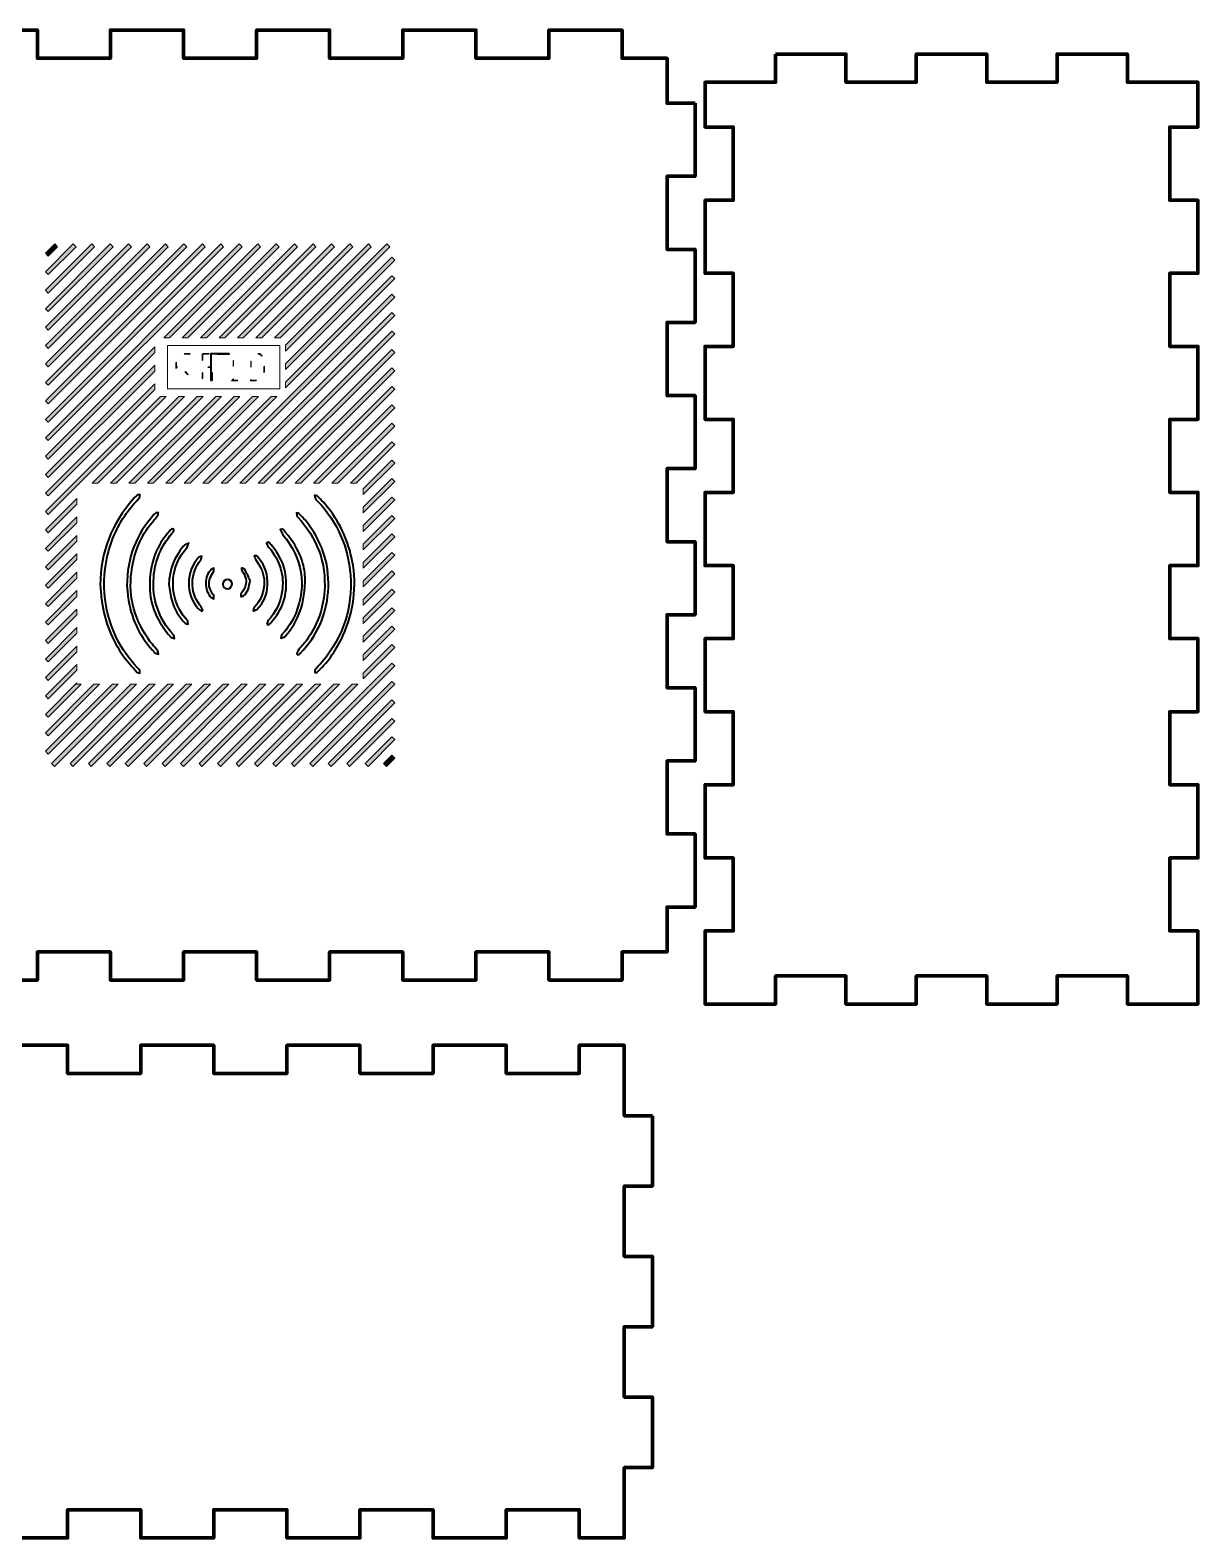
# Model space of a CAD drawing. Header units: inches. Extents: x -36 to 247, y -102 to 338.
# Drawn here: x 80.7 to 246.6, y -101.8 to 112.5 of the extents above; entities that cross this region are included whole.
import ezdxf

# ---------------------------------------------------------------- set-up
doc = ezdxf.new("R2010")
doc.units = ezdxf.units.IN
doc.header["$MEASUREMENT"] = 0
doc.layers.add('cut', color=7, linetype='Continuous')
doc.layers.add('engrave', color=7, linetype='Continuous')

# ---------------------------------------------------------------- blocks, each defined once
blk = doc.blocks.new('block 4')
at = {"layer": 'engrave'}
h = blk.add_hatch(color=7, dxfattribs=at)
h.dxf.hatch_style = 2
h.paths.add_polyline_path([(83.27, 80.37), (82.86, 80.78), (84.2, 82.12), (84.6, 81.71)])
at = {"layer": 'engrave', "lineweight": 0}
blk.add_lwpolyline([(83.27, 80.37), (82.86, 80.78), (84.2, 82.12), (84.6, 81.71), (83.27, 80.37)], dxfattribs=at)
blk = doc.blocks.new('block 5')
at = {"layer": 'engrave'}
h = blk.add_hatch(color=7, dxfattribs=at)
h.dxf.hatch_style = 2
h.paths.add_polyline_path([(83.27, 77.75), (82.86, 78.16), (86.82, 82.12), (87.23, 81.71)])
at = {"layer": 'engrave', "lineweight": 0}
blk.add_lwpolyline([(83.27, 77.75), (82.86, 78.16), (86.82, 82.12), (87.23, 81.71), (83.27, 77.75)], dxfattribs=at)
blk = doc.blocks.new('block 6')
at = {"layer": 'engrave'}
h = blk.add_hatch(color=7, dxfattribs=at)
h.dxf.hatch_style = 2
h.paths.add_polyline_path([(83.27, 75.13), (82.86, 75.53), (89.44, 82.12), (89.85, 81.71)])
at = {"layer": 'engrave', "lineweight": 0}
blk.add_lwpolyline([(83.27, 75.13), (82.86, 75.53), (89.44, 82.12), (89.85, 81.71), (83.27, 75.13)], dxfattribs=at)
blk = doc.blocks.new('block 7')
at = {"layer": 'engrave'}
h = blk.add_hatch(color=7, dxfattribs=at)
h.dxf.hatch_style = 2
h.paths.add_polyline_path([(83.27, 72.5), (82.86, 72.91), (92.06, 82.12), (92.47, 81.71)])
at = {"layer": 'engrave', "lineweight": 0}
blk.add_lwpolyline([(83.27, 72.5), (82.86, 72.91), (92.06, 82.12), (92.47, 81.71), (83.27, 72.5)], dxfattribs=at)
blk = doc.blocks.new('block 8')
at = {"layer": 'engrave'}
h = blk.add_hatch(color=7, dxfattribs=at)
h.dxf.hatch_style = 2
h.paths.add_polyline_path([(83.27, 69.88), (82.86, 70.29), (94.68, 82.12), (95.09, 81.71)])
at = {"layer": 'engrave', "lineweight": 0}
blk.add_lwpolyline([(83.27, 69.88), (82.86, 70.29), (94.68, 82.12), (95.09, 81.71), (83.27, 69.88)], dxfattribs=at)
blk = doc.blocks.new('block 9')
at = {"layer": 'engrave'}
h = blk.add_hatch(color=7, dxfattribs=at)
h.dxf.hatch_style = 2
h.paths.add_polyline_path([(83.27, 67.27), (82.86, 67.67), (97.3, 82.12), (97.71, 81.71)])
at = {"layer": 'engrave', "lineweight": 0}
blk.add_lwpolyline([(83.27, 67.27), (82.86, 67.67), (97.3, 82.12), (97.71, 81.71), (83.27, 67.27)], dxfattribs=at)
blk = doc.blocks.new('block 10')
at = {"layer": 'engrave'}
h = blk.add_hatch(color=7, dxfattribs=at)
h.dxf.hatch_style = 2
h.paths.add_polyline_path([(83.27, 64.65), (82.86, 65.05), (99.92, 82.12), (100.33, 81.71)])
at = {"layer": 'engrave', "lineweight": 0}
blk.add_lwpolyline([(83.27, 64.65), (82.86, 65.05), (99.92, 82.12), (100.33, 81.71), (83.27, 64.65)], dxfattribs=at)
blk = doc.blocks.new('block 11')
at = {"layer": 'engrave'}
h = blk.add_hatch(color=7, dxfattribs=at)
h.dxf.hatch_style = 2
h.paths.add_polyline_path([(83.27, 62.02), (82.86, 62.43), (102.55, 82.12), (102.95, 81.71)])
at = {"layer": 'engrave', "lineweight": 0}
blk.add_lwpolyline([(83.27, 62.02), (82.86, 62.43), (102.55, 82.12), (102.95, 81.71), (83.27, 62.02)], dxfattribs=at)
blk = doc.blocks.new('block 12')
at = {"layer": 'engrave'}
h = blk.add_hatch(color=7, dxfattribs=at)
h.dxf.hatch_style = 2
h.paths.add_polyline_path([(83.27, 59.4), (82.86, 59.81), (105.17, 82.12), (105.57, 81.71)])
at = {"layer": 'engrave', "lineweight": 0}
blk.add_lwpolyline([(83.27, 59.4), (82.86, 59.81), (105.17, 82.12), (105.57, 81.71), (83.27, 59.4)], dxfattribs=at)
blk = doc.blocks.new('block 13')
at = {"layer": 'engrave'}
h = blk.add_hatch(color=7, dxfattribs=at)
h.dxf.hatch_style = 2
h.paths.add_polyline_path([(83.27, 56.78), (82.86, 57.18), (107.79, 82.12), (108.19, 81.71)])
at = {"layer": 'engrave', "lineweight": 0}
blk.add_lwpolyline([(83.27, 56.78), (82.86, 57.18), (107.79, 82.12), (108.19, 81.71), (83.27, 56.78)], dxfattribs=at)
blk = doc.blocks.new('block 14')
at = {"layer": 'engrave'}
h = blk.add_hatch(color=7, dxfattribs=at)
h.dxf.hatch_style = 2
h.paths.add_polyline_path([(83.27, 54.16), (82.86, 54.57), (110.41, 82.12), (110.81, 81.71)])
at = {"layer": 'engrave', "lineweight": 0}
blk.add_lwpolyline([(83.27, 54.16), (82.86, 54.57), (110.41, 82.12), (110.81, 81.71), (83.27, 54.16)], dxfattribs=at)
blk = doc.blocks.new('block 15')
at = {"layer": 'engrave'}
h = blk.add_hatch(color=7, dxfattribs=at)
h.dxf.hatch_style = 2
h.paths.add_polyline_path([(113.43, 81.71), (100.5, 68.77), (99.68, 68.77), (113.03, 82.12)])
h = blk.add_hatch(color=7, dxfattribs=at)
h.dxf.hatch_style = 2
h.paths.add_polyline_path([(82.86, 51.95), (98.39, 67.48), (98.39, 66.66), (83.27, 51.54)])
at = {"layer": 'engrave', "lineweight": 0}
for points in [[(113.43, 81.71), (100.5, 68.77), (99.68, 68.77), (113.03, 82.12), (113.43, 81.71)], [(82.86, 51.95), (98.39, 67.48), (98.39, 66.66), (83.27, 51.54), (82.86, 51.95)]]:
    blk.add_lwpolyline(points, dxfattribs=at)
blk = doc.blocks.new('block 16')
at = {"layer": 'engrave'}
h = blk.add_hatch(color=7, dxfattribs=at)
h.dxf.hatch_style = 2
h.paths.add_polyline_path([(116.06, 81.71), (103.12, 68.77), (102.3, 68.77), (115.65, 82.12)])
h = blk.add_hatch(color=7, dxfattribs=at)
h.dxf.hatch_style = 2
h.paths.add_polyline_path([(82.86, 49.33), (98.39, 64.86), (98.39, 64.04), (83.27, 48.92)])
at = {"layer": 'engrave', "lineweight": 0}
for points in [[(116.06, 81.71), (103.12, 68.77), (102.3, 68.77), (115.65, 82.12), (116.06, 81.71)], [(82.86, 49.33), (98.39, 64.86), (98.39, 64.04), (83.27, 48.92), (82.86, 49.33)]]:
    blk.add_lwpolyline(points, dxfattribs=at)
blk = doc.blocks.new('block 17')
at = {"layer": 'engrave'}
h = blk.add_hatch(color=7, dxfattribs=at)
h.dxf.hatch_style = 2
h.paths.add_polyline_path([(118.68, 81.71), (105.74, 68.77), (104.92, 68.77), (118.27, 82.12)])
h = blk.add_hatch(color=7, dxfattribs=at)
h.dxf.hatch_style = 2
h.paths.add_polyline_path([(103.41, 66.44), (103.35, 66.38), (103.3, 66.44), (102.59, 66.44), (102.68, 66.52), (103.34, 66.52)])
h = blk.add_hatch(color=7, dxfattribs=at)
h.dxf.hatch_style = 2
h.paths.add_polyline_path([(101.49, 64.64), (101.61, 64.64), (101.4, 64.43), (101.4, 65.24), (101.49, 65.33)])
h = blk.add_hatch(color=7, dxfattribs=at)
h.dxf.hatch_style = 2
h.paths.add_polyline_path([(82.86, 46.7), (98.39, 62.24), (98.39, 61.42), (83.27, 46.3)])
at = {"layer": 'engrave', "lineweight": 0}
for points in [[(118.68, 81.71), (105.74, 68.77), (104.92, 68.77), (118.27, 82.12), (118.68, 81.71)], [(103.41, 66.44), (103.35, 66.38), (103.3, 66.44), (102.59, 66.44), (102.68, 66.52), (103.34, 66.52), (103.41, 66.44)], [(101.49, 64.64), (101.61, 64.64), (101.4, 64.43), (101.4, 65.24), (101.49, 65.33), (101.49, 64.64)], [(82.86, 46.7), (98.39, 62.24), (98.39, 61.42), (83.27, 46.3), (82.86, 46.7)]]:
    blk.add_lwpolyline(points, dxfattribs=at)
blk = doc.blocks.new('block 18')
at = {"layer": 'engrave'}
h = blk.add_hatch(color=7, dxfattribs=at)
h.dxf.hatch_style = 2
h.paths.add_polyline_path([(121.3, 81.71), (108.36, 68.77), (107.54, 68.77), (120.89, 82.12)])
h = blk.add_hatch(color=7, dxfattribs=at)
h.dxf.hatch_style = 2
h.paths.add_polyline_path([(106.11, 66.52), (106.03, 66.44), (105.24, 66.44), (105.24, 65.65), (105.16, 65.57), (105.16, 66.39), (105.29, 66.52)])
h = blk.add_hatch(color=7, dxfattribs=at)
h.dxf.hatch_style = 2
h.paths.add_polyline_path([(102.75, 63.98), (103.16, 63.57), (103.1, 63.51), (102.69, 63.92)])
h = blk.add_hatch(color=7, dxfattribs=at)
h.dxf.hatch_style = 2
h.paths.add_polyline_path([(99.21, 60.43), (100.02, 60.43), (87.7, 48.11), (83.27, 43.67), (82.86, 44.08)])
at = {"layer": 'engrave', "lineweight": 0}
for points in [[(121.3, 81.71), (108.36, 68.77), (107.54, 68.77), (120.89, 82.12), (121.3, 81.71)], [(106.11, 66.52), (106.03, 66.44), (105.24, 66.44), (105.24, 65.65), (105.16, 65.57), (105.16, 66.39), (105.29, 66.52), (106.11, 66.52)], [(102.75, 63.98), (103.16, 63.57), (103.1, 63.51), (102.69, 63.92), (102.75, 63.98)], [(99.21, 60.43), (100.02, 60.43), (87.7, 48.11), (83.27, 43.67), (82.86, 44.08), (99.21, 60.43)]]:
    blk.add_lwpolyline(points, dxfattribs=at)
blk = doc.blocks.new('block 19')
at = {"layer": 'engrave'}
h = blk.add_hatch(color=7, dxfattribs=at)
h.dxf.hatch_style = 2
h.paths.add_polyline_path([(123.92, 81.71), (110.98, 68.77), (110.16, 68.77), (123.51, 82.12)])
h = blk.add_hatch(color=7, dxfattribs=at)
h.dxf.hatch_style = 2
h.paths.add_polyline_path([(106.03, 64.64), (106.45, 64.64), (106.45, 64.56), (105.95, 64.56)])
h = blk.add_hatch(color=7, dxfattribs=at)
h.dxf.hatch_style = 2
h.paths.add_polyline_path([(105.16, 63.77), (105.24, 63.85), (105.24, 63.03), (105.16, 62.95)])
h = blk.add_hatch(color=7, dxfattribs=at)
h.dxf.hatch_style = 2
h.paths.add_polyline_path([(101.82, 60.43), (102.64, 60.43), (90.31, 48.11), (89.5, 48.11)])
h = blk.add_hatch(color=7, dxfattribs=at)
h.dxf.hatch_style = 2
h.paths.add_polyline_path([(82.86, 41.47), (87.33, 45.94), (87.33, 45.12), (83.27, 41.06)])
at = {"layer": 'engrave', "lineweight": 0}
for points in [[(123.92, 81.71), (110.98, 68.77), (110.16, 68.77), (123.51, 82.12), (123.92, 81.71)], [(106.03, 64.64), (106.45, 64.64), (106.45, 64.56), (105.95, 64.56), (106.03, 64.64)], [(105.16, 63.77), (105.24, 63.85), (105.24, 63.03), (105.16, 62.95), (105.16, 63.77)], [(101.82, 60.43), (102.64, 60.43), (90.31, 48.11), (89.5, 48.11), (101.82, 60.43)], [(82.86, 41.47), (87.33, 45.94), (87.33, 45.12), (83.27, 41.06), (82.86, 41.47)]]:
    blk.add_lwpolyline(points, dxfattribs=at)
blk = doc.blocks.new('block 20')
at = {"layer": 'engrave'}
h = blk.add_hatch(color=7, dxfattribs=at)
h.dxf.hatch_style = 2
h.paths.add_polyline_path([(126.54, 81.71), (113.6, 68.77), (112.78, 68.77), (126.13, 82.12)])
h = blk.add_hatch(color=7, dxfattribs=at)
h.dxf.hatch_style = 2
h.paths.add_polyline_path([(109.53, 65.51), (109.61, 65.6), (109.61, 64.78), (109.53, 64.7)])
h = blk.add_hatch(color=7, dxfattribs=at)
h.dxf.hatch_style = 2
h.paths.add_polyline_path([(104.44, 60.43), (105.26, 60.43), (92.94, 48.11), (92.12, 48.11)])
h = blk.add_hatch(color=7, dxfattribs=at)
h.dxf.hatch_style = 2
h.paths.add_polyline_path([(82.86, 38.85), (87.33, 43.32), (87.33, 42.5), (83.27, 38.44)])
at = {"layer": 'engrave', "lineweight": 0}
for points in [[(126.54, 81.71), (113.6, 68.77), (112.78, 68.77), (126.13, 82.12), (126.54, 81.71)], [(109.53, 65.51), (109.61, 65.6), (109.61, 64.78), (109.53, 64.7), (109.53, 65.51)], [(104.44, 60.43), (105.26, 60.43), (92.94, 48.11), (92.12, 48.11), (104.44, 60.43)], [(82.86, 38.85), (87.33, 43.32), (87.33, 42.5), (83.27, 38.44), (82.86, 38.85)]]:
    blk.add_lwpolyline(points, dxfattribs=at)
blk = doc.blocks.new('block 21')
at = {"layer": 'engrave'}
h = blk.add_hatch(color=7, dxfattribs=at)
h.dxf.hatch_style = 2
h.paths.add_polyline_path([(129.16, 81.71), (116.22, 68.77), (115.41, 68.77), (128.75, 82.12)])
h = blk.add_hatch(color=7, dxfattribs=at)
h.dxf.hatch_style = 2
h.paths.add_polyline_path([(113.66, 66.2), (113.6, 66.14), (113.3, 66.44), (113.07, 66.44), (113.16, 66.52), (113.33, 66.52)])
h = blk.add_hatch(color=7, dxfattribs=at)
h.dxf.hatch_style = 2
h.paths.add_polyline_path([(112.11, 65.47), (112.11, 64.66), (112.03, 64.58), (112.03, 65.39)])
h = blk.add_hatch(color=7, dxfattribs=at)
h.dxf.hatch_style = 2
h.paths.add_polyline_path([(109.61, 62.77), (110.2, 62.77), (110.2, 62.74), (110.13, 62.68), (109.32, 62.68), (109.4, 62.77), (109.53, 62.89), (109.61, 62.98)])
h = blk.add_hatch(color=7, dxfattribs=at)
h.dxf.hatch_style = 2
h.paths.add_polyline_path([(107.07, 60.43), (107.88, 60.43), (95.56, 48.11), (94.74, 48.11)])
h = blk.add_hatch(color=7, dxfattribs=at)
h.dxf.hatch_style = 2
h.paths.add_polyline_path([(82.86, 36.22), (87.33, 40.7), (87.33, 39.88), (83.27, 35.82)])
at = {"layer": 'engrave', "lineweight": 0}
for points in [[(129.16, 81.71), (116.22, 68.77), (115.41, 68.77), (128.75, 82.12), (129.16, 81.71)], [(113.66, 66.2), (113.6, 66.14), (113.3, 66.44), (113.07, 66.44), (113.16, 66.52), (113.33, 66.52), (113.66, 66.2)], [(112.11, 65.47), (112.11, 64.66), (112.03, 64.58), (112.03, 65.39), (112.11, 65.47)], [(109.61, 62.77), (110.2, 62.77), (110.2, 62.74), (110.13, 62.68), (109.32, 62.68), (109.4, 62.77), (109.53, 62.89), (109.61, 62.98), (109.61, 62.77)], [(107.07, 60.43), (107.88, 60.43), (95.56, 48.11), (94.74, 48.11), (107.07, 60.43)], [(82.86, 36.22), (87.33, 40.7), (87.33, 39.88), (83.27, 35.82), (82.86, 36.22)]]:
    blk.add_lwpolyline(points, dxfattribs=at)
blk = doc.blocks.new('block 22')
at = {"layer": 'engrave'}
h = blk.add_hatch(color=7, dxfattribs=at)
h.dxf.hatch_style = 2
h.paths.add_polyline_path([(131.78, 81.71), (116.96, 66.89), (116.96, 67.71), (131.38, 82.12)])
h = blk.add_hatch(color=7, dxfattribs=at)
h.dxf.hatch_style = 2
h.paths.add_polyline_path([(113.99, 64.73), (113.99, 63.91), (113.9, 63.83), (113.9, 64.65)])
h = blk.add_hatch(color=7, dxfattribs=at)
h.dxf.hatch_style = 2
h.paths.add_polyline_path([(112.11, 62.77), (112.84, 62.77), (112.76, 62.68), (111.94, 62.68), (112.11, 62.85)])
h = blk.add_hatch(color=7, dxfattribs=at)
h.dxf.hatch_style = 2
h.paths.add_polyline_path([(109.69, 60.43), (110.5, 60.43), (98.18, 48.11), (97.37, 48.11)])
h = blk.add_hatch(color=7, dxfattribs=at)
h.dxf.hatch_style = 2
h.paths.add_polyline_path([(82.86, 33.6), (87.33, 38.07), (87.33, 37.26), (83.27, 33.19)])
at = {"layer": 'engrave', "lineweight": 0}
for points in [[(131.78, 81.71), (116.96, 66.89), (116.96, 67.71), (131.38, 82.12), (131.78, 81.71)], [(113.99, 64.73), (113.99, 63.91), (113.9, 63.83), (113.9, 64.65), (113.99, 64.73)], [(112.11, 62.77), (112.84, 62.77), (112.76, 62.68), (111.94, 62.68), (112.11, 62.85), (112.11, 62.77)], [(109.69, 60.43), (110.5, 60.43), (98.18, 48.11), (97.37, 48.11), (109.69, 60.43)], [(82.86, 33.6), (87.33, 38.07), (87.33, 37.26), (83.27, 33.19), (82.86, 33.6)]]:
    blk.add_lwpolyline(points, dxfattribs=at)
blk = doc.blocks.new('block 23')
at = {"layer": 'engrave'}
h = blk.add_hatch(color=7, dxfattribs=at)
h.dxf.hatch_style = 2
h.paths.add_polyline_path([(132.5, 79.8), (116.96, 64.27), (116.96, 65.09), (132.09, 80.21)])
h = blk.add_hatch(color=7, dxfattribs=at)
h.dxf.hatch_style = 2
h.paths.add_polyline_path([(112.31, 60.43), (113.13, 60.43), (100.8, 48.11), (99.99, 48.11)])
h = blk.add_hatch(color=7, dxfattribs=at)
h.dxf.hatch_style = 2
h.paths.add_polyline_path([(82.86, 30.98), (87.33, 35.45), (87.33, 34.63), (83.27, 30.57)])
at = {"layer": 'engrave', "lineweight": 0}
for points in [[(132.5, 79.8), (116.96, 64.27), (116.96, 65.09), (132.09, 80.21), (132.5, 79.8)], [(112.31, 60.43), (113.13, 60.43), (100.8, 48.11), (99.99, 48.11), (112.31, 60.43)], [(82.86, 30.98), (87.33, 35.45), (87.33, 34.63), (83.27, 30.57), (82.86, 30.98)]]:
    blk.add_lwpolyline(points, dxfattribs=at)
blk = doc.blocks.new('block 24')
at = {"layer": 'engrave'}
h = blk.add_hatch(color=7, dxfattribs=at)
h.dxf.hatch_style = 2
h.paths.add_polyline_path([(132.5, 77.18), (116.96, 61.65), (116.96, 62.47), (132.09, 77.59)])
h = blk.add_hatch(color=7, dxfattribs=at)
h.dxf.hatch_style = 2
h.paths.add_polyline_path([(114.92, 60.43), (115.74, 60.43), (103.42, 48.11), (102.6, 48.11)])
h = blk.add_hatch(color=7, dxfattribs=at)
h.dxf.hatch_style = 2
h.paths.add_polyline_path([(82.86, 28.36), (87.33, 32.84), (87.33, 32.02), (83.27, 27.96)])
at = {"layer": 'engrave', "lineweight": 0}
for points in [[(132.5, 77.18), (116.96, 61.65), (116.96, 62.47), (132.09, 77.59), (132.5, 77.18)], [(114.92, 60.43), (115.74, 60.43), (103.42, 48.11), (102.6, 48.11), (114.92, 60.43)], [(82.86, 28.36), (87.33, 32.84), (87.33, 32.02), (83.27, 27.96), (82.86, 28.36)]]:
    blk.add_lwpolyline(points, dxfattribs=at)
blk = doc.blocks.new('block 25')
at = {"layer": 'engrave'}
h = blk.add_hatch(color=7, dxfattribs=at)
h.dxf.hatch_style = 2
h.paths.add_polyline_path([(132.5, 74.56), (106.04, 48.11), (105.22, 48.11), (132.09, 74.97)])
h = blk.add_hatch(color=7, dxfattribs=at)
h.dxf.hatch_style = 2
h.paths.add_polyline_path([(82.86, 25.74), (87.33, 30.21), (87.33, 29.4), (83.27, 25.33)])
at = {"layer": 'engrave', "lineweight": 0}
for points in [[(132.5, 74.56), (106.04, 48.11), (105.22, 48.11), (132.09, 74.97), (132.5, 74.56)], [(82.86, 25.74), (87.33, 30.21), (87.33, 29.4), (83.27, 25.33), (82.86, 25.74)]]:
    blk.add_lwpolyline(points, dxfattribs=at)
blk = doc.blocks.new('block 26')
at = {"layer": 'engrave'}
h = blk.add_hatch(color=7, dxfattribs=at)
h.dxf.hatch_style = 2
h.paths.add_polyline_path([(132.5, 71.94), (108.66, 48.11), (107.85, 48.11), (132.09, 72.35)])
h = blk.add_hatch(color=7, dxfattribs=at)
h.dxf.hatch_style = 2
h.paths.add_polyline_path([(82.86, 23.12), (87.33, 27.59), (87.33, 26.78), (83.27, 22.71)])
at = {"layer": 'engrave', "lineweight": 0}
for points in [[(132.5, 71.94), (108.66, 48.11), (107.85, 48.11), (132.09, 72.35), (132.5, 71.94)], [(82.86, 23.12), (87.33, 27.59), (87.33, 26.78), (83.27, 22.71), (82.86, 23.12)]]:
    blk.add_lwpolyline(points, dxfattribs=at)
blk = doc.blocks.new('block 27')
at = {"layer": 'engrave'}
h = blk.add_hatch(color=7, dxfattribs=at)
h.dxf.hatch_style = 2
h.paths.add_polyline_path([(132.5, 69.32), (111.29, 48.11), (110.47, 48.11), (132.09, 69.73)])
h = blk.add_hatch(color=7, dxfattribs=at)
h.dxf.hatch_style = 2
h.paths.add_polyline_path([(82.86, 20.5), (87.33, 24.97), (87.33, 24.15), (83.27, 20.09)])
at = {"layer": 'engrave', "lineweight": 0}
for points in [[(132.5, 69.32), (111.29, 48.11), (110.47, 48.11), (132.09, 69.73), (132.5, 69.32)], [(82.86, 20.5), (87.33, 24.97), (87.33, 24.15), (83.27, 20.09), (82.86, 20.5)]]:
    blk.add_lwpolyline(points, dxfattribs=at)
blk = doc.blocks.new('block 28')
at = {"layer": 'engrave'}
h = blk.add_hatch(color=7, dxfattribs=at)
h.dxf.hatch_style = 2
h.paths.add_polyline_path([(132.5, 66.7), (113.9, 48.11), (113.09, 48.11), (132.09, 67.11)])
h = blk.add_hatch(color=7, dxfattribs=at)
h.dxf.hatch_style = 2
h.paths.add_polyline_path([(82.86, 17.87), (87.33, 22.35), (87.33, 21.53), (83.27, 17.47)])
at = {"layer": 'engrave', "lineweight": 0}
for points in [[(132.5, 66.7), (113.9, 48.11), (113.09, 48.11), (132.09, 67.11), (132.5, 66.7)], [(82.86, 17.87), (87.33, 22.35), (87.33, 21.53), (83.27, 17.47), (82.86, 17.87)]]:
    blk.add_lwpolyline(points, dxfattribs=at)
blk = doc.blocks.new('block 29')
at = {"layer": 'engrave'}
h = blk.add_hatch(color=7, dxfattribs=at)
h.dxf.hatch_style = 2
h.paths.add_polyline_path([(132.5, 64.08), (116.52, 48.11), (115.71, 48.11), (132.09, 64.49)])
h = blk.add_hatch(color=7, dxfattribs=at)
h.dxf.hatch_style = 2
h.paths.add_polyline_path([(87.33, 19.53), (87.95, 19.53), (83.27, 14.85), (82.86, 15.26), (87.33, 19.73)])
at = {"layer": 'engrave', "lineweight": 0}
for points in [[(132.5, 64.08), (116.52, 48.11), (115.71, 48.11), (132.09, 64.49), (132.5, 64.08)], [(87.33, 19.53), (87.95, 19.53), (83.27, 14.85), (82.86, 15.26), (87.33, 19.73), (87.33, 19.53)]]:
    blk.add_lwpolyline(points, dxfattribs=at)
blk = doc.blocks.new('block 30')
at = {"layer": 'engrave'}
h = blk.add_hatch(color=7, dxfattribs=at)
h.dxf.hatch_style = 2
h.paths.add_polyline_path([(132.5, 61.46), (119.14, 48.11), (118.33, 48.11), (132.09, 61.87)])
h = blk.add_hatch(color=7, dxfattribs=at)
h.dxf.hatch_style = 2
h.paths.add_polyline_path([(89.75, 19.53), (90.57, 19.53), (83.27, 12.23), (82.86, 12.64)])
at = {"layer": 'engrave', "lineweight": 0}
for points in [[(132.5, 61.46), (119.14, 48.11), (118.33, 48.11), (132.09, 61.87), (132.5, 61.46)], [(89.75, 19.53), (90.57, 19.53), (83.27, 12.23), (82.86, 12.64), (89.75, 19.53)]]:
    blk.add_lwpolyline(points, dxfattribs=at)
blk = doc.blocks.new('block 31')
at = {"layer": 'engrave'}
h = blk.add_hatch(color=7, dxfattribs=at)
h.dxf.hatch_style = 2
h.paths.add_polyline_path([(132.5, 58.84), (121.77, 48.11), (120.95, 48.11), (132.09, 59.24)])
h = blk.add_hatch(color=7, dxfattribs=at)
h.dxf.hatch_style = 2
h.paths.add_polyline_path([(92.38, 19.53), (93.19, 19.53), (83.27, 9.61), (82.86, 10.02)])
at = {"layer": 'engrave', "lineweight": 0}
for points in [[(132.5, 58.84), (121.77, 48.11), (120.95, 48.11), (132.09, 59.24), (132.5, 58.84)], [(92.38, 19.53), (93.19, 19.53), (83.27, 9.61), (82.86, 10.02), (92.38, 19.53)]]:
    blk.add_lwpolyline(points, dxfattribs=at)
blk = doc.blocks.new('block 32')
at = {"layer": 'engrave'}
h = blk.add_hatch(color=7, dxfattribs=at)
h.dxf.hatch_style = 2
h.paths.add_polyline_path([(132.5, 56.21), (124.39, 48.11), (123.57, 48.11), (132.09, 56.62)])
h = blk.add_hatch(color=7, dxfattribs=at)
h.dxf.hatch_style = 2
h.paths.add_polyline_path([(95, 19.53), (95.82, 19.53), (84.15, 7.87), (83.74, 8.27)])
at = {"layer": 'engrave', "lineweight": 0}
for points in [[(132.5, 56.21), (124.39, 48.11), (123.57, 48.11), (132.09, 56.62), (132.5, 56.21)], [(95, 19.53), (95.82, 19.53), (84.15, 7.87), (83.74, 8.27), (95, 19.53)]]:
    blk.add_lwpolyline(points, dxfattribs=at)
blk = doc.blocks.new('block 33')
at = {"layer": 'engrave'}
h = blk.add_hatch(color=7, dxfattribs=at)
h.dxf.hatch_style = 2
h.paths.add_polyline_path([(132.5, 53.6), (127.01, 48.11), (126.19, 48.11), (132.09, 54)])
h = blk.add_hatch(color=7, dxfattribs=at)
h.dxf.hatch_style = 2
h.paths.add_polyline_path([(97.62, 19.53), (98.44, 19.53), (86.77, 7.87), (86.36, 8.27)])
at = {"layer": 'engrave', "lineweight": 0}
for points in [[(132.5, 53.6), (127.01, 48.11), (126.19, 48.11), (132.09, 54), (132.5, 53.6)], [(97.62, 19.53), (98.44, 19.53), (86.77, 7.87), (86.36, 8.27), (97.62, 19.53)]]:
    blk.add_lwpolyline(points, dxfattribs=at)
blk = doc.blocks.new('block 34')
at = {"layer": 'engrave'}
h = blk.add_hatch(color=7, dxfattribs=at)
h.dxf.hatch_style = 2
h.paths.add_polyline_path([(132.5, 50.98), (128.02, 46.5), (128.02, 47.32), (132.09, 51.39)])
h = blk.add_hatch(color=7, dxfattribs=at)
h.dxf.hatch_style = 2
h.paths.add_polyline_path([(100.24, 19.53), (101.05, 19.53), (89.38, 7.87), (88.98, 8.27)])
at = {"layer": 'engrave', "lineweight": 0}
for points in [[(132.5, 50.98), (128.02, 46.5), (128.02, 47.32), (132.09, 51.39), (132.5, 50.98)], [(100.24, 19.53), (101.05, 19.53), (89.38, 7.87), (88.98, 8.27), (100.24, 19.53)]]:
    blk.add_lwpolyline(points, dxfattribs=at)
blk = doc.blocks.new('block 35')
at = {"layer": 'engrave'}
h = blk.add_hatch(color=7, dxfattribs=at)
h.dxf.hatch_style = 2
h.paths.add_polyline_path([(132.5, 48.35), (128.02, 43.88), (128.02, 44.7), (132.09, 48.76)])
h = blk.add_hatch(color=7, dxfattribs=at)
h.dxf.hatch_style = 2
h.paths.add_polyline_path([(102.86, 19.53), (103.67, 19.53), (92.01, 7.87), (91.6, 8.27)])
at = {"layer": 'engrave', "lineweight": 0}
for points in [[(132.5, 48.35), (128.02, 43.88), (128.02, 44.7), (132.09, 48.76), (132.5, 48.35)], [(102.86, 19.53), (103.67, 19.53), (92.01, 7.87), (91.6, 8.27), (102.86, 19.53)]]:
    blk.add_lwpolyline(points, dxfattribs=at)
blk = doc.blocks.new('block 36')
at = {"layer": 'engrave'}
h = blk.add_hatch(color=7, dxfattribs=at)
h.dxf.hatch_style = 2
h.paths.add_polyline_path([(132.5, 45.73), (128.02, 41.26), (128.02, 42.08), (132.09, 46.14)])
h = blk.add_hatch(color=7, dxfattribs=at)
h.dxf.hatch_style = 2
h.paths.add_polyline_path([(105.48, 19.53), (106.3, 19.53), (94.63, 7.87), (94.22, 8.27)])
at = {"layer": 'engrave', "lineweight": 0}
for points in [[(132.5, 45.73), (128.02, 41.26), (128.02, 42.08), (132.09, 46.14), (132.5, 45.73)], [(105.48, 19.53), (106.3, 19.53), (94.63, 7.87), (94.22, 8.27), (105.48, 19.53)]]:
    blk.add_lwpolyline(points, dxfattribs=at)
blk = doc.blocks.new('block 37')
at = {"layer": 'engrave'}
h = blk.add_hatch(color=7, dxfattribs=at)
h.dxf.hatch_style = 2
h.paths.add_polyline_path([(132.5, 43.11), (128.02, 38.64), (128.02, 39.45), (132.09, 43.52)])
h = blk.add_hatch(color=7, dxfattribs=at)
h.dxf.hatch_style = 2
h.paths.add_polyline_path([(108.1, 19.53), (108.92, 19.53), (97.25, 7.87), (96.84, 8.27)])
at = {"layer": 'engrave', "lineweight": 0}
for points in [[(132.5, 43.11), (128.02, 38.64), (128.02, 39.45), (132.09, 43.52), (132.5, 43.11)], [(108.1, 19.53), (108.92, 19.53), (97.25, 7.87), (96.84, 8.27), (108.1, 19.53)]]:
    blk.add_lwpolyline(points, dxfattribs=at)
blk = doc.blocks.new('block 38')
at = {"layer": 'engrave'}
h = blk.add_hatch(color=7, dxfattribs=at)
h.dxf.hatch_style = 2
h.paths.add_polyline_path([(132.5, 40.49), (128.02, 36.02), (128.02, 36.84), (132.09, 40.9)])
h = blk.add_hatch(color=7, dxfattribs=at)
h.dxf.hatch_style = 2
h.paths.add_polyline_path([(110.73, 19.53), (111.54, 19.53), (99.87, 7.87), (99.47, 8.27)])
at = {"layer": 'engrave', "lineweight": 0}
for points in [[(132.5, 40.49), (128.02, 36.02), (128.02, 36.84), (132.09, 40.9), (132.5, 40.49)], [(110.73, 19.53), (111.54, 19.53), (99.87, 7.87), (99.47, 8.27), (110.73, 19.53)]]:
    blk.add_lwpolyline(points, dxfattribs=at)
blk = doc.blocks.new('block 39')
at = {"layer": 'engrave'}
h = blk.add_hatch(color=7, dxfattribs=at)
h.dxf.hatch_style = 2
h.paths.add_polyline_path([(132.5, 37.87), (128.02, 33.4), (128.02, 34.21), (132.09, 38.28)])
h = blk.add_hatch(color=7, dxfattribs=at)
h.dxf.hatch_style = 2
h.paths.add_polyline_path([(113.34, 19.53), (114.16, 19.53), (102.49, 7.87), (102.08, 8.27)])
at = {"layer": 'engrave', "lineweight": 0}
for points in [[(132.5, 37.87), (128.02, 33.4), (128.02, 34.21), (132.09, 38.28), (132.5, 37.87)], [(113.34, 19.53), (114.16, 19.53), (102.49, 7.87), (102.08, 8.27), (113.34, 19.53)]]:
    blk.add_lwpolyline(points, dxfattribs=at)
blk = doc.blocks.new('block 40')
at = {"layer": 'engrave'}
h = blk.add_hatch(color=7, dxfattribs=at)
h.dxf.hatch_style = 2
h.paths.add_polyline_path([(132.5, 35.25), (128.02, 30.78), (128.02, 31.59), (132.09, 35.66)])
h = blk.add_hatch(color=7, dxfattribs=at)
h.dxf.hatch_style = 2
h.paths.add_polyline_path([(115.96, 19.53), (116.78, 19.53), (105.11, 7.87), (104.7, 8.27)])
at = {"layer": 'engrave', "lineweight": 0}
for points in [[(132.5, 35.25), (128.02, 30.78), (128.02, 31.59), (132.09, 35.66), (132.5, 35.25)], [(115.96, 19.53), (116.78, 19.53), (105.11, 7.87), (104.7, 8.27), (115.96, 19.53)]]:
    blk.add_lwpolyline(points, dxfattribs=at)
blk = doc.blocks.new('block 41')
at = {"layer": 'engrave'}
h = blk.add_hatch(color=7, dxfattribs=at)
h.dxf.hatch_style = 2
h.paths.add_polyline_path([(132.5, 32.63), (128.02, 28.16), (128.02, 28.97), (132.09, 33.04)])
h = blk.add_hatch(color=7, dxfattribs=at)
h.dxf.hatch_style = 2
h.paths.add_polyline_path([(118.58, 19.53), (119.4, 19.53), (107.73, 7.87), (107.33, 8.27)])
at = {"layer": 'engrave', "lineweight": 0}
for points in [[(132.5, 32.63), (128.02, 28.16), (128.02, 28.97), (132.09, 33.04), (132.5, 32.63)], [(118.58, 19.53), (119.4, 19.53), (107.73, 7.87), (107.33, 8.27), (118.58, 19.53)]]:
    blk.add_lwpolyline(points, dxfattribs=at)
blk = doc.blocks.new('block 42')
at = {"layer": 'engrave'}
h = blk.add_hatch(color=7, dxfattribs=at)
h.dxf.hatch_style = 2
h.paths.add_polyline_path([(132.5, 30.01), (128.02, 25.53), (128.02, 26.35), (132.09, 30.41)])
h = blk.add_hatch(color=7, dxfattribs=at)
h.dxf.hatch_style = 2
h.paths.add_polyline_path([(121.21, 19.53), (122.02, 19.53), (110.36, 7.87), (109.95, 8.27)])
at = {"layer": 'engrave', "lineweight": 0}
for points in [[(132.5, 30.01), (128.02, 25.53), (128.02, 26.35), (132.09, 30.41), (132.5, 30.01)], [(121.21, 19.53), (122.02, 19.53), (110.36, 7.87), (109.95, 8.27), (121.21, 19.53)]]:
    blk.add_lwpolyline(points, dxfattribs=at)
blk = doc.blocks.new('block 43')
at = {"layer": 'engrave'}
h = blk.add_hatch(color=7, dxfattribs=at)
h.dxf.hatch_style = 2
h.paths.add_polyline_path([(132.5, 27.38), (128.02, 22.91), (128.02, 23.73), (132.09, 27.79)])
h = blk.add_hatch(color=7, dxfattribs=at)
h.dxf.hatch_style = 2
h.paths.add_polyline_path([(123.83, 19.53), (124.65, 19.53), (112.98, 7.87), (112.57, 8.27)])
at = {"layer": 'engrave', "lineweight": 0}
for points in [[(132.5, 27.38), (128.02, 22.91), (128.02, 23.73), (132.09, 27.79), (132.5, 27.38)], [(123.83, 19.53), (124.65, 19.53), (112.98, 7.87), (112.57, 8.27), (123.83, 19.53)]]:
    blk.add_lwpolyline(points, dxfattribs=at)
blk = doc.blocks.new('block 44')
at = {"layer": 'engrave'}
h = blk.add_hatch(color=7, dxfattribs=at)
h.dxf.hatch_style = 2
h.paths.add_polyline_path([(132.5, 24.77), (128.02, 20.3), (128.02, 21.11), (132.09, 25.18)])
h = blk.add_hatch(color=7, dxfattribs=at)
h.dxf.hatch_style = 2
h.paths.add_polyline_path([(126.44, 19.53), (127.26, 19.53), (115.59, 7.87), (115.18, 8.27)])
at = {"layer": 'engrave', "lineweight": 0}
for points in [[(132.5, 24.77), (128.02, 20.3), (128.02, 21.11), (132.09, 25.18), (132.5, 24.77)], [(126.44, 19.53), (127.26, 19.53), (115.59, 7.87), (115.18, 8.27), (126.44, 19.53)]]:
    blk.add_lwpolyline(points, dxfattribs=at)
blk = doc.blocks.new('block 45')
at = {"layer": 'engrave'}
h = blk.add_hatch(color=7, dxfattribs=at)
h.dxf.hatch_style = 2
h.paths.add_polyline_path([(118.21, 7.87), (117.81, 8.27), (132.09, 22.55), (132.49, 22.15)])
at = {"layer": 'engrave', "lineweight": 0}
blk.add_lwpolyline([(118.21, 7.87), (117.81, 8.27), (132.09, 22.55), (132.49, 22.15), (118.21, 7.87)], dxfattribs=at)
blk = doc.blocks.new('block 46')
at = {"layer": 'engrave'}
h = blk.add_hatch(color=7, dxfattribs=at)
h.dxf.hatch_style = 2
h.paths.add_polyline_path([(120.84, 7.87), (120.43, 8.27), (132.09, 19.93), (132.49, 19.53)])
at = {"layer": 'engrave', "lineweight": 0}
blk.add_lwpolyline([(120.84, 7.87), (120.43, 8.27), (132.09, 19.93), (132.49, 19.53), (120.84, 7.87)], dxfattribs=at)
blk = doc.blocks.new('block 47')
at = {"layer": 'engrave'}
h = blk.add_hatch(color=7, dxfattribs=at)
h.dxf.hatch_style = 2
h.paths.add_polyline_path([(123.46, 7.87), (123.05, 8.27), (132.09, 17.31), (132.49, 16.9)])
at = {"layer": 'engrave', "lineweight": 0}
blk.add_lwpolyline([(123.46, 7.87), (123.05, 8.27), (132.09, 17.31), (132.49, 16.9), (123.46, 7.87)], dxfattribs=at)
blk = doc.blocks.new('block 48')
at = {"layer": 'engrave'}
h = blk.add_hatch(color=7, dxfattribs=at)
h.dxf.hatch_style = 2
h.paths.add_polyline_path([(126.08, 7.87), (125.68, 8.27), (132.09, 14.69), (132.49, 14.28)])
at = {"layer": 'engrave', "lineweight": 0}
blk.add_lwpolyline([(126.08, 7.87), (125.68, 8.27), (132.09, 14.69), (132.49, 14.28), (126.08, 7.87)], dxfattribs=at)
blk = doc.blocks.new('block 49')
at = {"layer": 'engrave'}
h = blk.add_hatch(color=7, dxfattribs=at)
h.dxf.hatch_style = 2
h.paths.add_polyline_path([(128.7, 7.87), (128.29, 8.27), (132.09, 12.07), (132.49, 11.67)])
at = {"layer": 'engrave', "lineweight": 0}
blk.add_lwpolyline([(128.7, 7.87), (128.29, 8.27), (132.09, 12.07), (132.49, 11.67), (128.7, 7.87)], dxfattribs=at)
blk = doc.blocks.new('block 50')
at = {"layer": 'engrave'}
h = blk.add_hatch(color=7, dxfattribs=at)
h.dxf.hatch_style = 2
h.paths.add_polyline_path([(131.32, 7.87), (130.91, 8.27), (132.09, 9.45), (132.49, 9.04)])
at = {"layer": 'engrave', "lineweight": 0}
blk.add_lwpolyline([(131.32, 7.87), (130.91, 8.27), (132.09, 9.45), (132.49, 9.04), (131.32, 7.87)], dxfattribs=at)
blk = doc.blocks.new('block 3')
at = {"layer": 'engrave'}
for name in ['block 4', 'block 5', 'block 6', 'block 7', 'block 8', 'block 9', 'block 10', 'block 11', 'block 12', 'block 13', 'block 14', 'block 15', 'block 16', 'block 17', 'block 18', 'block 19', 'block 20', 'block 21', 'block 22', 'block 23', 'block 24', 'block 25', 'block 26', 'block 27', 'block 28', 'block 29', 'block 30', 'block 31', 'block 32', 'block 33', 'block 34', 'block 35', 'block 36', 'block 37', 'block 38', 'block 39', 'block 40', 'block 41', 'block 42', 'block 43', 'block 44', 'block 45', 'block 46', 'block 47', 'block 48', 'block 49', 'block 50']:
    blk.add_blockref(name, (0, 0), dxfattribs=at)
blk = doc.blocks.new('block 2')
at = {"layer": 'engrave', "color": 7, "lineweight": 40}
blk.add_lwpolyline([(106.49, 63.85), (106.49, 63.03), (106.49, 62.72), (106.41, 62.72), (106.41, 62.95), (106.41, 63.77), (106.41, 65.57), (106.41, 66.39), (106.41, 66.52), (106.54, 66.52), (107.36, 66.52), (108.95, 66.52), (108.95, 66.44), (107.28, 66.44)], dxfattribs=at)
for points, knots in [([(90.65, 33.64), (90.67, 38.32), (92.27, 42.38), (95.36, 45.87), (95.53, 46.07), (95.71, 46.26), (95.92, 46.41), (96.01, 46.49), (96.18, 46.46), (96.32, 46.48), (96.29, 46.34), (96.31, 46.17), (96.23, 46.07), (95.71, 45.45), (95.14, 44.87), (94.66, 44.22), (93.19, 42.26), (92.18, 40.1), (91.66, 37.7), (91.16, 35.38), (91.06, 33.05), (91.48, 30.73), (92.09, 27.37), (93.53, 24.42), (95.9, 21.94), (96.03, 21.8), (96.17, 21.66), (96.26, 21.5), (96.32, 21.4), (96.28, 21.26), (96.29, 21.13), (96.16, 21.16), (95.97, 21.14), (95.9, 21.22), (95.26, 21.95), (94.6, 22.65), (94.03, 23.43), (92.31, 25.79), (91.26, 28.43), (90.88, 31.32), (90.78, 32.09), (90.72, 32.87), (90.65, 33.64)], [0, 0, 0, 0, 1, 1, 1, 2, 2, 2, 3, 3, 3, 4, 4, 4, 5, 5, 5, 6, 6, 6, 7, 7, 7, 8, 8, 8, 9, 9, 9, 10, 10, 10, 11, 11, 11, 12, 12, 12, 13, 13, 13, 14, 14, 14, 14]), ([(121.29, 21.14), (121.22, 21.19), (121.13, 21.24), (121.13, 21.27), (121.14, 21.4), (121.16, 21.55), (121.23, 21.64), (121.54, 22.01), (121.88, 22.36), (122.19, 22.73), (125.19, 26.29), (126.53, 30.42), (126.2, 35.05), (125.91, 39.08), (124.34, 42.58), (121.57, 45.53), (121.45, 45.65), (121.31, 45.77), (121.23, 45.92), (121.15, 46.04), (121.14, 46.21), (121.11, 46.36), (121.27, 46.32), (121.49, 46.34), (121.58, 46.24), (122.1, 45.69), (122.62, 45.13), (123.09, 44.53), (124.82, 42.32), (125.92, 39.81), (126.46, 37.06), (126.81, 35.28), (126.85, 33.47), (126.62, 31.66), (126.39, 29.83), (125.91, 28.08), (125.14, 26.41), (124.27, 24.54), (123.13, 22.84), (121.63, 21.4), (121.53, 21.31), (121.41, 21.23), (121.29, 21.14)], [0, 0, 0, 0, 1, 1, 1, 2, 2, 2, 3, 3, 3, 4, 4, 4, 5, 5, 5, 6, 6, 6, 7, 7, 7, 8, 8, 8, 9, 9, 9, 10, 10, 10, 11, 11, 11, 12, 12, 12, 13, 13, 13, 14, 14, 14, 14]), ([(94.44, 33.47), (94.47, 37.61), (95.78, 40.86), (98.29, 43.64), (98.37, 43.73), (98.45, 43.83), (98.55, 43.88), (98.64, 43.93), (98.76, 43.92), (98.87, 43.94), (98.88, 43.82), (98.94, 43.66), (98.88, 43.58), (98.72, 43.34), (98.52, 43.12), (98.33, 42.9), (96.61, 40.96), (95.59, 38.7), (95.18, 36.16), (94.57, 32.49), (95.33, 29.13), (97.4, 26.07), (97.8, 25.47), (98.32, 24.95), (98.76, 24.38), (98.87, 24.23), (98.88, 23.99), (98.93, 23.8), (98.76, 23.87), (98.54, 23.9), (98.42, 24.02), (96.42, 26.13), (95.12, 28.59), (94.68, 31.48), (94.56, 32.27), (94.49, 33.06), (94.44, 33.47)], [0, 0, 0, 0, 1, 1, 1, 2, 2, 2, 3, 3, 3, 4, 4, 4, 5, 5, 5, 6, 6, 6, 7, 7, 7, 8, 8, 8, 9, 9, 9, 10, 10, 10, 11, 11, 11, 12, 12, 12, 12]), ([(118.77, 23.71), (118.7, 23.76), (118.6, 23.81), (118.61, 23.84), (118.62, 23.99), (118.63, 24.16), (118.71, 24.26), (119.13, 24.79), (119.61, 25.27), (119.99, 25.82), (121.47, 27.91), (122.34, 30.21), (122.51, 32.78), (122.79, 36.84), (121.47, 40.31), (118.74, 43.28), (118.7, 43.33), (118.62, 43.37), (118.61, 43.43), (118.57, 43.58), (118.56, 43.73), (118.54, 43.88), (118.67, 43.84), (118.86, 43.85), (118.94, 43.76), (119.38, 43.3), (119.83, 42.84), (120.21, 42.33), (122.35, 39.44), (123.32, 36.18), (123.03, 32.61), (122.76, 29.29), (121.42, 26.39), (119.1, 23.97), (119.01, 23.88), (118.89, 23.8), (118.77, 23.71)], [0, 0, 0, 0, 1, 1, 1, 2, 2, 2, 3, 3, 3, 4, 4, 4, 5, 5, 5, 6, 6, 6, 7, 7, 7, 8, 8, 8, 9, 9, 9, 10, 10, 10, 11, 11, 11, 12, 12, 12, 12]), ([(97.68, 33.33), (97.66, 36.69), (98.62, 39.21), (100.54, 41.36), (100.61, 41.44), (100.67, 41.54), (100.76, 41.58), (100.85, 41.62), (100.98, 41.63), (101.07, 41.6), (101.12, 41.58), (101.14, 41.41), (101.11, 41.33), (101.05, 41.19), (100.96, 41.06), (100.85, 40.95), (99.27, 39.17), (98.44, 37.09), (98.25, 34.73), (98, 31.6), (98.97, 28.89), (101.05, 26.56), (101.15, 26.44), (101.14, 26.21), (101.19, 26.03), (101.02, 26.1), (100.8, 26.12), (100.68, 26.25), (98.72, 28.38), (97.71, 30.9), (97.68, 33.33)], [0, 0, 0, 0, 1, 1, 1, 2, 2, 2, 3, 3, 3, 4, 4, 4, 5, 5, 5, 6, 6, 6, 7, 7, 7, 8, 8, 8, 9, 9, 9, 10, 10, 10, 10]), ([(119.76, 34.76), (119.79, 31.01), (118.82, 28.55), (116.99, 26.41), (116.95, 26.36), (116.91, 26.28), (116.85, 26.26), (116.68, 26.19), (116.51, 26.15), (116.33, 26.1), (116.37, 26.27), (116.36, 26.48), (116.46, 26.59), (117.29, 27.49), (117.98, 28.48), (118.43, 29.61), (120.02, 33.69), (119.42, 37.41), (116.61, 40.78), (116.44, 40.99), (116.35, 41.29), (116.23, 41.55), (116.67, 41.73), (116.78, 41.33), (116.98, 41.1), (119.07, 38.73), (119.72, 36.34), (119.76, 34.76)], [0, 0, 0, 0, 1, 1, 1, 2, 2, 2, 3, 3, 3, 4, 4, 4, 5, 5, 5, 6, 6, 6, 7, 7, 7, 8, 8, 8, 9, 9, 9, 9]), ([(100.4, 33.7), (100.47, 35.79), (101.18, 37.6), (102.5, 39.17), (102.67, 39.37), (102.98, 39.45), (103.23, 39.59), (103.12, 39.34), (103.07, 39.05), (102.9, 38.86), (101.81, 37.64), (101.19, 36.2), (101.04, 34.62), (100.83, 32.41), (101.43, 30.42), (102.9, 28.72), (102.96, 28.65), (103.06, 28.6), (103.08, 28.53), (103.11, 28.38), (103.11, 28.23), (103.13, 28.08), (102.99, 28.12), (102.83, 28.13), (102.73, 28.22), (101.79, 29.12), (101.17, 30.23), (100.82, 31.48), (100.62, 32.21), (100.54, 32.96), (100.4, 33.7)], [0, 0, 0, 0, 1, 1, 1, 2, 2, 2, 3, 3, 3, 4, 4, 4, 5, 5, 5, 6, 6, 6, 7, 7, 7, 8, 8, 8, 9, 9, 9, 10, 10, 10, 10]), ([(114.32, 28.06), (114.4, 28.26), (114.44, 28.5), (114.57, 28.65), (115.59, 29.79), (116.26, 31.08), (116.48, 32.6), (116.85, 35.03), (116.2, 37.17), (114.58, 39.02), (114.43, 39.18), (114.25, 39.57), (114.3, 39.61), (114.62, 39.9), (114.79, 39.52), (114.94, 39.35), (116.09, 38.05), (116.82, 36.56), (117.02, 34.82), (117.32, 32.3), (116.59, 30.13), (114.88, 28.28), (114.77, 28.16), (114.63, 28.07), (114.5, 27.97), (114.44, 28), (114.38, 28.03), (114.32, 28.06)], [0, 0, 0, 0, 1, 1, 1, 2, 2, 2, 3, 3, 3, 4, 4, 4, 5, 5, 5, 6, 6, 6, 7, 7, 7, 8, 8, 8, 9, 9, 9, 9]), ([(105.02, 29.92), (104.84, 30.07), (104.65, 30.2), (104.5, 30.37), (102.77, 32.36), (102.81, 35.55), (104.58, 37.5), (104.69, 37.62), (104.91, 37.65), (105.08, 37.72), (105.04, 37.54), (105.05, 37.32), (104.95, 37.2), (103.44, 35.37), (103.33, 32.69), (104.81, 30.79), (104.98, 30.57), (105.09, 30.3), (105.23, 30.06), (105.16, 30.01), (105.09, 29.96), (105.02, 29.92)], [0, 0, 0, 0, 1, 1, 1, 2, 2, 2, 3, 3, 3, 4, 4, 4, 5, 5, 5, 6, 6, 6, 7, 7, 7, 7]), ([(114.42, 33.64), (114.42, 32.31), (113.85, 31.16), (112.92, 30.17), (112.81, 30.04), (112.56, 30.02), (112.38, 29.96), (112.44, 30.14), (112.45, 30.36), (112.56, 30.48), (113.48, 31.5), (113.98, 32.68), (113.95, 34.06), (113.94, 35.19), (113.51, 36.17), (112.85, 37.06), (112.69, 37.27), (112.64, 37.55), (112.54, 37.8), (112.95, 37.95), (113.04, 37.59), (113.21, 37.39), (114.1, 36.32), (114.5, 35.09), (114.42, 33.64)], [0, 0, 0, 0, 1, 1, 1, 2, 2, 2, 3, 3, 3, 4, 4, 4, 5, 5, 5, 6, 6, 6, 7, 7, 7, 8, 8, 8, 8]), ([(105.66, 33.93), (105.64, 34.69), (105.93, 35.34), (106.45, 35.89), (106.52, 35.97), (106.68, 35.98), (106.79, 36.02), (106.8, 35.88), (106.85, 35.72), (106.79, 35.61), (106.64, 35.28), (106.42, 34.99), (106.28, 34.66), (105.96, 33.85), (106.16, 33.11), (106.6, 32.4), (106.66, 32.31), (106.77, 32.25), (106.79, 32.16), (106.82, 32.01), (106.8, 31.85), (106.81, 31.7), (106.67, 31.75), (106.5, 31.76), (106.41, 31.85), (105.89, 32.44), (105.61, 33.13), (105.66, 33.93)], [0, 0, 0, 0, 1, 1, 1, 2, 2, 2, 3, 3, 3, 4, 4, 4, 5, 5, 5, 6, 6, 6, 7, 7, 7, 8, 8, 8, 9, 9, 9, 9]), ([(108.68, 33.1), (108.33, 33.13), (108.1, 33.35), (108.06, 33.74), (108.02, 34.08), (108.39, 34.44), (108.74, 34.44), (109.05, 34.44), (109.42, 34.08), (109.38, 33.76), (109.35, 33.39), (109.15, 33.12), (108.68, 33.1)], [0, 0, 0, 0, 1, 1, 1, 2, 2, 2, 3, 3, 3, 4, 4, 4, 4]), ([(111.95, 34.28), (111.79, 33.31), (111.63, 32.61), (111.03, 32.11), (110.93, 32.03), (110.76, 32.04), (110.62, 32), (110.64, 32.15), (110.61, 32.34), (110.69, 32.45), (111.71, 33.78), (111.5, 34.69), (110.8, 35.6), (110.72, 35.7), (110.74, 35.89), (110.71, 36.05), (110.87, 35.99), (111.11, 35.98), (111.17, 35.87), (111.49, 35.3), (111.75, 34.7), (111.95, 34.28)], [0, 0, 0, 0, 1, 1, 1, 2, 2, 2, 3, 3, 3, 4, 4, 4, 5, 5, 5, 6, 6, 6, 7, 7, 7, 7])]:
    blk.add_open_spline(points, degree=3, knots=knots, dxfattribs=at)
at = {"layer": 'engrave'}
blk.add_blockref('block 3', (0, 0), dxfattribs=at)

msp = doc.modelspace()

# ---------------------------------------------------------------- linework, layer by layer
at = {"layer": 'cut', "color": 7, "lineweight": 70}
for points in [[(71.33, 112.49), (81.72, 112.49), (81.72, 108.49), (92.1, 108.49), (92.1, 112.49), (102.49, 112.49), (102.49, 108.49), (112.87, 108.49), (112.87, 112.49), (123.25, 112.49), (123.25, 108.49), (133.64, 108.49), (133.64, 112.49), (144.02, 112.49), (144.02, 108.49), (154.41, 108.49), (154.41, 112.49), (164.79, 112.49), (164.79, 108.49), (171.18, 108.49), (171.18, 102.11), (175.18, 102.11)], [(186.6, 109.09), (196.6, 109.09), (196.6, 105.09), (206.6, 105.09), (206.6, 109.09), (216.6, 109.09), (216.6, 105.09), (226.6, 105.09), (226.6, 109.09), (236.6, 109.09), (236.6, 105.09), (246.6, 105.09), (246.6, 98.71), (242.6, 98.71), (242.6, 88.32), (246.6, 88.32), (246.6, 77.94), (242.6, 77.94), (242.6, 67.55), (246.6, 67.55), (246.6, 57.17), (242.6, 57.17), (242.6, 46.79), (246.6, 46.79), (246.6, 36.4), (242.6, 36.4), (242.6, 26.02), (246.6, 26.02), (246.6, 15.63), (242.6, 15.63), (242.6, 5.25), (246.6, 5.25), (246.6, -5.14), (242.6, -5.14), (242.6, -15.52), (246.6, -15.52), (246.6, -25.91), (236.6, -25.91), (236.6, -21.91), (226.6, -21.91), (226.6, -25.91), (216.6, -25.91), (216.6, -21.91), (206.6, -21.91), (206.6, -25.91), (196.6, -25.91), (196.6, -21.91), (186.6, -21.91), (186.6, -25.91), (176.6, -25.91), (176.6, -15.52), (180.6, -15.52), (180.6, -5.14), (176.6, -5.14), (176.6, 5.25), (180.6, 5.25), (180.6, 15.63), (176.6, 15.63), (176.6, 26.02), (180.6, 26.02), (180.6, 36.4), (176.6, 36.4), (176.6, 46.79), (180.6, 46.79), (180.6, 57.17), (176.6, 57.17), (176.6, 67.55), (180.6, 67.55), (180.6, 77.94), (176.6, 77.94), (176.6, 88.32), (180.6, 88.32), (180.6, 98.71), (176.6, 98.71), (176.6, 105.09), (186.6, 105.09), (186.6, 109.09)], [(175.18, 102.11), (175.18, 91.72), (171.18, 91.72), (171.18, 81.34), (175.18, 81.34), (175.18, 70.95), (171.18, 70.95), (171.18, 60.57), (175.18, 60.57), (175.18, 50.18), (171.18, 50.18), (171.18, 39.8), (175.18, 39.8), (175.18, 29.41), (171.18, 29.41), (171.18, 19.03), (175.18, 19.03), (175.18, 8.65), (171.18, 8.65), (171.18, -1.74), (175.18, -1.74), (175.18, -12.12), (171.18, -12.12), (171.18, -18.51), (164.79, -18.51), (164.79, -22.51), (154.41, -22.51), (154.41, -18.51), (144.02, -18.51), (144.02, -22.51), (133.64, -22.51), (133.64, -18.51), (123.25, -18.51), (123.25, -22.51), (112.87, -22.51), (112.87, -18.51), (102.49, -18.51), (102.49, -22.51), (92.1, -22.51), (92.1, -18.51), (81.72, -18.51), (81.72, -22.51), (71.33, -22.51)], [(75.64, -31.77), (86.02, -31.77), (86.02, -35.77), (96.41, -35.77), (96.41, -31.77), (106.79, -31.77), (106.79, -35.77), (117.18, -35.77), (117.18, -31.77), (127.56, -31.77), (127.56, -35.77), (137.95, -35.77), (137.95, -31.77), (148.33, -31.77), (148.33, -35.77), (158.72, -35.77), (158.72, -31.77), (165.1, -31.77), (165.1, -41.77), (169.1, -41.77)], [(169.1, -41.77), (169.1, -51.77), (165.1, -51.77), (165.1, -61.77), (169.1, -61.77), (169.1, -71.77), (165.1, -71.77), (165.1, -81.77), (169.1, -81.77), (169.1, -91.77), (165.1, -91.77), (165.1, -101.77), (158.72, -101.77), (158.72, -97.77), (148.33, -97.77), (148.33, -101.77), (137.95, -101.77), (137.95, -97.77), (127.56, -97.77), (127.56, -101.77), (117.18, -101.77), (117.18, -97.77), (106.79, -97.77), (106.79, -101.77), (96.41, -101.77), (96.41, -97.77), (86.02, -97.77), (86.02, -101.77), (75.64, -101.77)]]:
    msp.add_lwpolyline(points, dxfattribs=at)
at = {"layer": 'engrave', "lineweight": 0}
msp.add_lwpolyline([(116.17, 61.54), (100.22, 61.54), (100.22, 67.67), (116.17, 67.67), (116.17, 61.54)], dxfattribs=at)

# ---------------------------------------------------------------- block references
at = {"layer": 'engrave'}
msp.add_blockref('block 2', (0, 0), dxfattribs=at)

doc.saveas('drawing.dxf')
